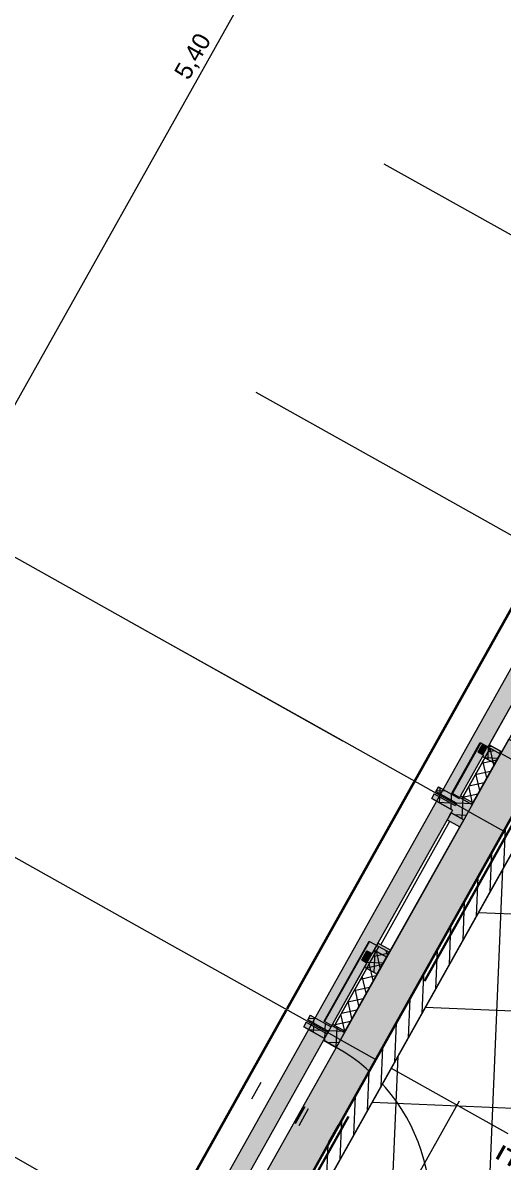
# Model space of a CAD drawing. Header units: metres. Extents: x -27.1 to 50.1, y 105.7 to 163.4.
# Drawn here: x -3.96 to -1.48, y 154.42 to 160.29 of the extents above; entities that cross this region are included whole.
import ezdxf

# ---------------------------------------------------------------- set-up
doc = ezdxf.new("R2010")
doc.units = ezdxf.units.M
doc.header["$MEASUREMENT"] = 0
for name, pattern in [('Achse', [0.0023, 0.0015, -0.0008]), ('Punktlinie', [0.0035, 0, -0.0035]), ('Strichlinie_ eng', [0.0023, 0.0015, -0.0008]), ('Strichpunktlinie', [0.006703, 0.003528, -0.001764, 0, -0.001411]), ('Wipeout_Contour', [1, 0, -1])]:
    doc.linetypes.add(name, pattern=pattern)
for name, color, linetype in [('00  Raster', 7, 'Continuous'), ('00  Raster Ausbau', 7, 'Continuous'), ('10  Fassade', 7, 'Continuous'), ('10  Fassade_Deckschraffur', 7, 'Continuous'), ('10  Fassade_Schnittschraffur', 7, 'Continuous'), ('10  Wand Massiv_Deckschraffur', 7, 'Continuous'), ('10  Wand Massiv_Fenster', 7, 'Continuous'), ('20  Deckenspiegel + Einbauten', 7, 'Continuous'), ('40  Bemaßung 1_50 Achse', 7, 'Continuous'), ('Neubau_20  Decke Abhangdecke', 7, 'Continuous'), ('Neubau_20  Decke Abhangdecke_Deckschraffur', 7, 'Continuous'), ('Neubau_20  Deckenspiegel + Einbauten', 7, 'Continuous'), ('Neubau_40  Bemaßung 1_50 Achse', 7, 'Continuous'), ('Neubau_50 NUF - Raumstempel MIETERAUSBAU', 7, 'Continuous')]:
    doc.layers.add(name, color=color, linetype=linetype)
doc.styles.add('ERSTELLTER_STIL_1', font='arial.ttf')
doc.styles.add('ERSTELLTER_STIL_2', font='arial.ttf')
pattern_1 = [(102.605446, (0, 0), (0.048794801, 0.0109118), []), (192.605446, (0, 0), (-0.0109118, 0.048794801), [])]
pattern_2 = [(87.605446, (0, 0), (-0.059947608, 0.002506841), []), (177.605446, (0, 0), (0.002506841, 0.059947608), [])]

msp = doc.modelspace()

# ---------------------------------------------------------------- wipeouts: each hides what was drawn before it
at = {"color": 254, "linetype": 'Wipeout_Contour', "lineweight": 0, "ltscale": 578.896248}
msp.add_wipeout([(1.5068, 161.8649), (-18.3925, 126.3498), (-18.2219, 126.2542), (1.6769, 161.7686)], dxfattribs=at).dxf.layer = '10  Fassade_Deckschraffur'

# ---------------------------------------------------------------- next in the draw order: wipeouts: each hides what was drawn before it
at = {"color": 254, "linetype": 'Wipeout_Contour', "lineweight": 0, "ltscale": 579.750368}
msp.add_wipeout([(1.2236, 162.0253), (-18.6764, 126.5088), (-18.6188, 126.4766), (1.2811, 161.9927)], dxfattribs=at).dxf.layer = '10  Fassade_Deckschraffur'

# ---------------------------------------------------------------- next in the draw order: wipeouts: each hides what was drawn before it
at = {"color": 254, "linetype": 'Wipeout_Contour', "lineweight": 0, "ltscale": 579.478915}
msp.add_wipeout([(-18.4602, 126.3877), (1.4393, 161.9032), (1.2811, 161.9927), (-18.6188, 126.4766)], dxfattribs=at).dxf.layer = '10  Fassade_Deckschraffur'

# ---------------------------------------------------------------- next in the draw order: wipeouts: each hides what was drawn before it
at = {"color": 254, "linetype": 'Wipeout_Contour', "lineweight": 0, "ltscale": 579.276268}
msp.add_wipeout([(1.4393, 161.9032), (-18.4602, 126.3877), (-18.4575, 126.3862), (1.4419, 161.9017)], dxfattribs=at).dxf.layer = '10  Fassade_Deckschraffur'

# ---------------------------------------------------------------- next in the draw order: wipeouts: each hides what was drawn before it
at = {"color": 254, "linetype": 'Wipeout_Contour', "lineweight": 0, "ltscale": 579.199344}
msp.add_wipeout([(1.4446, 161.9001), (-18.4548, 126.3847), (-18.4016, 126.3549), (1.4977, 161.8701)], dxfattribs=at).dxf.layer = '10  Fassade_Deckschraffur'

# ---------------------------------------------------------------- next in the draw order: wipeouts: each hides what was drawn before it
at = {"color": 254, "linetype": 'Wipeout_Contour', "lineweight": 0, "ltscale": 579.127053}
msp.add_wipeout([(-18.3972, 126.3524), (1.5021, 161.8676), (1.4977, 161.8701), (-18.4016, 126.3549)], dxfattribs=at).dxf.layer = '10  Fassade_Deckschraffur'

# ---------------------------------------------------------------- next in the draw order: wipeouts: each hides what was drawn before it
at = {"color": 254, "linetype": 'Wipeout_Contour', "lineweight": 0, "ltscale": 579.115674}
msp.add_wipeout([(1.5021, 161.8676), (-18.3972, 126.3524), (-18.3925, 126.3498), (1.5068, 161.8649)], dxfattribs=at).dxf.layer = '10  Fassade_Deckschraffur'

# ---------------------------------------------------------------- next in the draw order: hatches: boundary and pattern name
at = {"layer": '10  Wand Massiv_Deckschraffur', "linetype": 'Continuous', "lineweight": 0, "true_color": 0xffffff}
msp.add_hatch(color=7, dxfattribs=at).paths.add_polyline_path([(-18.2218, 126.2542), (1.677, 161.7686), (1.3506, 161.9533), (-18.549, 126.4375)])
at = {"layer": 'Neubau_20  Decke Abhangdecke_Deckschraffur', "linetype": 'Continuous', "lineweight": 18, "true_color": 0xdcff15}
h = msp.add_hatch(dxfattribs=at)
h.set_pattern_fill('Bauliche_Anlagen__geplan_55', color=60, style=0, pattern_type=2)
h.set_pattern_definition([(87.60545, (0, 0), (-0.4995634, 0.0208903), []), (177.60545, (0, 0), (0.0208903, 0.4995634), [])])
h.paths.add_polyline_path([(-11.9299, 137.2893), (-11.9483, 137.2566), (-11.7956, 137.1711), (-11.7773, 137.2038), (-11.7027, 137.3368), (-11.3276, 137.1266), (-11.4021, 136.9936), (-6.2943, 134.1316), (-6.2197, 134.2647), (-5.8446, 134.0545), (-5.9191, 133.9215), (-5.7796, 133.8433), (-3.195, 138.456), (-3.3346, 138.5342), (-3.4152, 138.3903), (-3.7904, 138.6005), (-3.7097, 138.7444), (-5.3411, 139.6585), (-1.3692, 146.7474), (0.7769, 145.5449), (7.3302, 157.2408), (7.1906, 157.319), (7.1429, 157.234), (6.7678, 157.4442), (6.8155, 157.5292), (1.7076, 160.3912), (1.6599, 160.3061), (1.2848, 160.5163), (1.3777, 160.6821), (1.225, 160.7676), (-9.2843, 142.0111), (-9.3026, 141.9784)])
h.paths.add_polyline_path([(-8.904, 141.4828), (-9.2529, 141.6784), (-9.0574, 142.0273), (-8.7085, 141.8318)], flags=0)

# ---------------------------------------------------------------- next in the draw order: linework, layer by layer
at = {"layer": '00  Raster Ausbau', "color": 251, "linetype": 'Achse', "lineweight": 18, "ltscale": 1000, "true_color": 0x5f5f5f}
for p, q in [((-1.2254, 159.0743), (-2.0978, 159.5631)), ((-2.5451, 156.7188), (-3.4175, 157.2076)), ((-3.8649, 154.3634), (-4.7373, 154.8522))]:
    msp.add_line(p, q, dxfattribs=at)
at = {"layer": '00  Raster Ausbau', "color": 9, "linetype": 'Achse', "lineweight": 18, "ltscale": 1000}
for p, q in [((-1.8852, 157.8966), (-2.7576, 158.3854)), ((-3.205, 155.5411), (-4.0774, 156.0299))]:
    msp.add_line(p, q, dxfattribs=at)
at = {"layer": '10  Fassade', "color": 255, "linetype": 'Punktlinie', "lineweight": 18, "ltscale": 1000}
msp.add_line((-18.3745, 126.3397), (1.5247, 161.8548), dxfattribs=at)
at = {"layer": '10  Fassade', "color": 7, "linetype": 'Continuous', "lineweight": 13, "ltscale": 1000}
for p, q in [((-1.84, 156.3151), (-1.8534, 156.2911)), ((-1.8192, 156.3522), (-1.8326, 156.3282)), ((-2.1872, 155.5061), (-2.2136, 155.459)), ((-2.4999, 155.1374), (-2.5133, 155.1134)), ((-2.4791, 155.1745), (-2.4925, 155.1505))]:
    msp.add_line(p, q, dxfattribs=at)
at = {"layer": '10  Fassade', "color": 255, "linetype": 'Punktlinie', "lineweight": 18, "ltscale": 1000, "flags": 128}
for points in [[(-18.6764, 126.5088), (1.2236, 162.0253)], [(-18.6188, 126.4766), (1.2811, 161.9927)], [(-18.4602, 126.3877), (1.4393, 161.9032)], [(-18.4575, 126.3862), (1.4419, 161.9017)], [(-18.4548, 126.3847), (1.4446, 161.9001)], [(-18.4016, 126.3549), (1.4977, 161.8701)], [(-18.3972, 126.3524), (1.5021, 161.8676)], [(-18.3925, 126.3498), (1.5068, 161.8649)], [(-18.2219, 126.2542), (1.6769, 161.7686)]]:
    msp.add_lwpolyline(points, dxfattribs=at)
at = {"layer": '10  Fassade', "color": 7, "linetype": 'Strichlinie_ eng', "lineweight": 18, "ltscale": 1000, "flags": 128}
for points in [[(1.4333, 161.9065), (1.0653, 161.2497), (0.9101, 160.9727), (0.4643, 160.1771), (0.2502, 159.795), (-0.2545, 158.8942), (-0.4097, 158.6172), (-0.8555, 157.8216), (-1.0696, 157.4395), (-1.5743, 156.5388), (-1.7294, 156.2618), (-2.1752, 155.4662), (-2.3893, 155.0841), (-2.894, 154.1833), (-3.0492, 153.9063), (-3.495, 153.1107), (-3.7091, 152.7286), (-4.2138, 151.8278), (-4.369, 151.5509), (-4.8148, 150.7552), (-5.0289, 150.3731), (-5.5336, 149.4724), (-5.6888, 149.1954), (-6.1346, 148.3998), (-6.3487, 148.0177), (-6.8533, 147.1169), (-7.0085, 146.8399), (-7.4543, 146.0443), (-7.6684, 145.6622), (-8.1731, 144.7615), (-8.3283, 144.4845), (-8.7741, 143.6889), (-8.9882, 143.3067), (-9.4929, 142.406), (-9.6481, 142.129), (-10.0939, 141.3334), (-10.308, 140.9513), (-10.8127, 140.0505), (-10.9679, 139.7736), (-11.4136, 138.9779), (-11.6277, 138.5958), (-12.1324, 137.6951), (-12.2876, 137.4181), (-12.7334, 136.6225), (-12.9475, 136.2404), (-13.4522, 135.3396), (-13.6074, 135.0626), (-14.0532, 134.267), (-14.2673, 133.8849), (-14.772, 132.9842), (-14.9272, 132.7072), (-15.373, 131.9115), (-15.5871, 131.5294), (-16.0917, 130.6287), (-16.2469, 130.3517), (-16.6927, 129.5561), (-16.9068, 129.174), (-17.4115, 128.2732), (-17.5667, 127.9962), (-18.0125, 127.2006), (-18.4661, 126.391)], [(1.4986, 161.8696), (1.1307, 161.213), (0.9755, 160.9361), (0.5297, 160.1404), (0.3156, 159.7583), (-0.189, 158.8576), (-0.3442, 158.5806), (-0.79, 157.785), (-1.0041, 157.4029), (-1.5088, 156.5021), (-1.664, 156.2251), (-2.1098, 155.4295), (-2.3239, 155.0474), (-2.8286, 154.1467), (-2.9838, 153.8697), (-3.4296, 153.074), (-3.6437, 152.6919), (-4.1484, 151.7912), (-4.3036, 151.5142), (-4.7494, 150.7186), (-4.9634, 150.3365), (-5.4681, 149.4357), (-5.6233, 149.1587), (-6.0691, 148.3631), (-6.2832, 147.981), (-6.7879, 147.0803), (-6.9431, 146.8033), (-7.3889, 146.0077), (-7.603, 145.6255), (-8.1077, 144.7248), (-8.2629, 144.4478), (-8.7087, 143.6522), (-8.9228, 143.2701), (-9.4275, 142.3693), (-9.5827, 142.0924), (-10.0284, 141.2967), (-10.2425, 140.9146), (-10.7472, 140.0139), (-10.9024, 139.7369), (-11.3482, 138.9413), (-11.5623, 138.5592), (-12.067, 137.6584), (-12.2222, 137.3814), (-12.668, 136.5858), (-12.8821, 136.2037), (-13.3868, 135.303), (-13.542, 135.026), (-13.9878, 134.2303), (-14.2019, 133.8482), (-14.7065, 132.9475), (-14.8617, 132.6705), (-15.3075, 131.8749), (-15.5216, 131.4928), (-16.0263, 130.592), (-16.1815, 130.315), (-16.6273, 129.5194), (-16.8414, 129.1373), (-17.3461, 128.2366), (-17.5013, 127.9596), (-17.9471, 127.164), (-18.4007, 126.3544)], [(-1.6134, 156.5303), (-1.5899, 156.5722)], [(-1.5899, 156.5722), (-1.5637, 156.5575)], [(-1.5872, 156.5157), (-1.6134, 156.5303)], [(-1.8534, 156.2911), (-1.84, 156.3151)], [(-1.84, 156.3151), (-1.7331, 156.2552)], [(-1.8326, 156.3282), (-1.8192, 156.3522)], [(-1.7258, 156.2683), (-1.8326, 156.3282)], [(-1.8192, 156.3522), (-1.7123, 156.2923)], [(-1.7466, 156.2313), (-1.8534, 156.2911)], [(-2.2136, 155.459), (-2.1872, 155.5061)], [(-2.1872, 155.5061), (-2.1611, 155.4915)], [(-2.1875, 155.4444), (-2.2136, 155.459)], [(-2.5133, 155.1134), (-2.4999, 155.1374)], [(-2.4999, 155.1374), (-2.393, 155.0775)], [(-2.4925, 155.1505), (-2.4791, 155.1745)], [(-2.3857, 155.0906), (-2.4925, 155.1505)], [(-2.4791, 155.1745), (-2.3722, 155.1146)], [(-2.4064, 155.0535), (-2.5133, 155.1134)]]:
    msp.add_lwpolyline(points, dxfattribs=at)
at = {"layer": '10  Wand Massiv_Fenster', "color": 7, "linetype": 'Continuous', "lineweight": 13, "ltscale": 1000}
for p, q in [((1.3506, 161.9533), (-18.549, 126.4375)), ((1.677, 161.7686), (-18.2218, 126.2542))]:
    msp.add_line(p, q, dxfattribs=at)
at = {"layer": 'Neubau_20  Decke Abhangdecke', "color": 7, "linetype": 'Continuous', "lineweight": 13, "ltscale": 1000, "flags": 128}
msp.add_lwpolyline([(-5.7796, 133.8433), (-3.195, 138.456), (-3.3346, 138.5342), (-3.4152, 138.3903), (-3.7904, 138.6005), (-3.7097, 138.7444), (-5.3411, 139.6585), (-1.3692, 146.7474), (0.7769, 145.5449), (7.3302, 157.2408), (7.1906, 157.319), (7.1429, 157.234), (6.7678, 157.4442), (6.8155, 157.5292), (1.7076, 160.3912), (1.6599, 160.3061), (1.2848, 160.5163), (1.3777, 160.6821), (1.225, 160.7676), (-9.2843, 142.0111), (-9.3026, 141.9784), (-11.9299, 137.2893)], dxfattribs=at)

# ---------------------------------------------------------------- next in the draw order: texts
at = {"layer": '20  Deckenspiegel + Einbauten', "color": 7, "linetype": 'Continuous', "lineweight": 13, "insert": (-1.5302, 154.4388), "char_height": 0.08, "attachment_point": 3, "rotation": 150.73796, "style": 'ERSTELLTER_STIL_2'}
msp.add_mtext('\\A1;{\\pqr;\\fArial|b1|i0|c0|p38;DALI}', dxfattribs=at)

# ---------------------------------------------------------------- next in the draw order: wipeouts: each hides what was drawn before it
at = {"color": 254, "linetype": 'Wipeout_Contour', "lineweight": 0, "ltscale": 625.589964}
msp.add_wipeout([(-1.705, 156.3054), (-1.6396, 156.2687), (-1.5257, 156.472), (-1.5911, 156.5087)], dxfattribs=at).dxf.layer = '10  Fassade_Deckschraffur'
at = {"color": 254, "linetype": 'Wipeout_Contour', "lineweight": 0, "ltscale": 623.432795}
msp.add_wipeout([(-2.1508, 155.5098), (-2.0854, 155.4731), (-1.6885, 156.1815), (-1.7539, 156.2182)], dxfattribs=at).dxf.layer = '10  Fassade_Deckschraffur'
at = {"color": 254, "linetype": 'Wipeout_Contour', "lineweight": 0, "ltscale": 621.094287}
msp.add_wipeout([(-2.3649, 155.1277), (-2.2995, 155.091), (-2.1342, 155.3859), (-2.1997, 155.4225)], dxfattribs=at).dxf.layer = '10  Fassade_Deckschraffur'
at = {"color": 254, "linetype": 'Wipeout_Contour', "lineweight": 0, "ltscale": 618.534536}
msp.add_wipeout([(-2.8772, 154.2134), (-2.8117, 154.1767), (-2.3459, 155.0081), (-2.4113, 155.0448)], dxfattribs=at).dxf.layer = '10  Fassade_Deckschraffur'

# ---------------------------------------------------------------- next in the draw order: hatches: boundary and pattern name
at = {"layer": '10  Fassade', "linetype": 'Continuous', "lineweight": 0, "true_color": 0xffffff}
for points in [[(-1.7492, 156.3187), (-1.7465, 156.3172), (-1.6004, 156.5781), (-1.603, 156.5795)], [(-2.4078, 155.1431), (-2.4052, 155.1417), (-2.1738, 155.5547), (-2.1764, 155.5562)], [(-2.3049, 155.0855), (-2.3031, 155.0845), (-2.0717, 155.4976), (-2.0734, 155.4985)]]:
    msp.add_hatch(color=7, dxfattribs=at).paths.add_polyline_path(points)
at = {"layer": '10  Fassade', "linetype": 'Continuous', "lineweight": 13, "true_color": 0x000100}
h = msp.add_hatch(dxfattribs=at)
h.set_pattern_fill('Dämmung__hart_2_0001', color=98, style=0, pattern_type=2)
h.set_pattern_definition(pattern_1)
h.paths.add_polyline_path([(-2.3572, 155.1148), (-2.3049, 155.0855), (-2.0734, 155.4985), (-2.1258, 155.5279)])
at = {"layer": '10  Fassade_Schnittschraffur', "linetype": 'Continuous', "lineweight": 0, "true_color": 0xffffff}
for points in [[(-1.8534, 156.2911), (-1.7466, 156.2313), (-1.7331, 156.2552), (-1.84, 156.3151)], [(-1.8192, 156.3522), (-1.8326, 156.3282), (-1.7258, 156.2683), (-1.7123, 156.2923)], [(-2.1872, 155.5061), (-2.2136, 155.459), (-2.1875, 155.4444), (-2.1611, 155.4915)], [(-2.5133, 155.1134), (-2.4064, 155.0535), (-2.393, 155.0775), (-2.4999, 155.1374)], [(-2.3722, 155.1146), (-2.4791, 155.1745), (-2.4925, 155.1505), (-2.3857, 155.0906)], [(-2.3857, 155.0906), (-2.3893, 155.0841), (-2.393, 155.0775), (-2.4064, 155.0535), (-2.4113, 155.0448), (-2.3459, 155.0081), (-2.2995, 155.091), (-2.3649, 155.1277)], [(-2.4114, 155.0446), (-2.346, 155.008), (-2.4113, 155.0448)]]:
    msp.add_hatch(color=7, dxfattribs=at).paths.add_polyline_path(points)
at = {"layer": '10  Fassade_Schnittschraffur', "linetype": 'Continuous', "lineweight": 13, "true_color": 0x000100}
h = msp.add_hatch(dxfattribs=at)
h.set_pattern_fill('Dämmung__hart_1_0001', color=98, style=0, pattern_type=2)
h.set_pattern_definition(pattern_2)
h.paths.add_polyline_path([(-1.8534, 156.2911), (-1.7466, 156.2313), (-1.7331, 156.2552), (-1.84, 156.3151)])
h = msp.add_hatch(dxfattribs=at)
h.set_pattern_fill('Dämmung__hart_1_0001', color=98, style=0, pattern_type=2)
h.set_pattern_definition(pattern_2)
h.paths.add_polyline_path([(-1.8192, 156.3522), (-1.8326, 156.3282), (-1.7258, 156.2683), (-1.7123, 156.2923)])
h = msp.add_hatch(dxfattribs=at)
h.set_pattern_fill('Dämmung__hart_1_0001', color=98, style=0, pattern_type=2)
h.set_pattern_definition(pattern_2)
h.paths.add_polyline_path([(-2.1872, 155.5061), (-2.2136, 155.459), (-2.1875, 155.4444), (-2.1611, 155.4915)])
h = msp.add_hatch(dxfattribs=at)
h.set_pattern_fill('Dämmung__hart_1_0001', color=98, style=0, pattern_type=2)
h.set_pattern_definition(pattern_2)
h.paths.add_polyline_path([(-2.5133, 155.1134), (-2.4064, 155.0535), (-2.393, 155.0775), (-2.4999, 155.1374)])
h = msp.add_hatch(dxfattribs=at)
h.set_pattern_fill('Dämmung__hart_1_0001', color=98, style=0, pattern_type=2)
h.set_pattern_definition(pattern_2)
h.paths.add_polyline_path([(-2.3722, 155.1146), (-2.4791, 155.1745), (-2.4925, 155.1505), (-2.3857, 155.0906)])
h = msp.add_hatch(dxfattribs=at)
h.set_pattern_fill('Dämmung__hart_1_0001', color=98, style=0, pattern_type=2)
h.set_pattern_definition(pattern_2)
h.paths.add_polyline_path([(-2.3857, 155.0906), (-2.3893, 155.0841), (-2.393, 155.0775), (-2.4064, 155.0535), (-2.4113, 155.0448), (-2.3459, 155.0081), (-2.2995, 155.091), (-2.3649, 155.1277)])

# ---------------------------------------------------------------- next in the draw order: linework, layer by layer
at = {"layer": '00  Raster Ausbau', "color": 251, "linetype": 'Achse', "lineweight": 18, "ltscale": 1000, "true_color": 0x5f5f5f}
for q in [(-2.5451, 156.7188), (-0.8003, 155.7412)]:
    msp.add_line((-1.6727, 156.23), q, dxfattribs=at)
at = {"layer": '00  Raster Ausbau', "color": 9, "linetype": 'Achse', "lineweight": 18, "ltscale": 1000}
for q in [(-3.205, 155.5411), (-1.4602, 154.5635)]:
    msp.add_line((-2.3326, 155.0523), q, dxfattribs=at)
at = {"layer": '10  Fassade', "color": 7, "linetype": 'Continuous', "lineweight": 13, "ltscale": 1000}
for p, q in [((-1.5899, 156.5722), (-1.6134, 156.5303)), ((-1.6134, 156.5303), (-1.5872, 156.5157)), ((-1.5872, 156.5157), (-1.5911, 156.5087)), ((-1.84, 156.3151), (-1.7331, 156.2552)), ((-1.8326, 156.3282), (-1.7258, 156.2683)), ((-1.8192, 156.3522), (-1.7123, 156.2923)), ((-1.705, 156.3054), (-1.7123, 156.2923)), ((-1.705, 156.3054), (-1.6396, 156.2687)), ((-1.8534, 156.2911), (-1.7466, 156.2313)), ((-1.7258, 156.2683), (-1.7331, 156.2552)), ((-1.7466, 156.2313), (-1.7539, 156.2182)), ((-2.1872, 155.5061), (-2.1611, 155.4915)), ((-2.2136, 155.459), (-2.1875, 155.4444)), ((-2.1875, 155.4444), (-2.1997, 155.4225)), ((-2.1997, 155.4225), (-2.1342, 155.3859)), ((-2.0854, 155.4731), (-2.1342, 155.3859)), ((-2.4999, 155.1374), (-2.393, 155.0775)), ((-2.4925, 155.1505), (-2.3857, 155.0906)), ((-2.4791, 155.1745), (-2.3722, 155.1146)), ((-2.3649, 155.1277), (-2.3722, 155.1146)), ((-2.3649, 155.1277), (-2.2995, 155.091)), ((-2.5133, 155.1134), (-2.4064, 155.0535)), ((-2.2995, 155.091), (-2.3459, 155.0081)), ((-2.4064, 155.0535), (-2.4113, 155.0448)), ((-2.4113, 155.0448), (-2.3459, 155.0081))]:
    msp.add_line(p, q, dxfattribs=at)
at = {"layer": '10  Fassade', "color": 7, "linetype": 'Continuous', "lineweight": 18, "ltscale": 1000, "flags": 128}
for points in [[(-1.7492, 156.3187), (-1.603, 156.5795), (-1.6004, 156.5781), (-1.7465, 156.3172)], [(-2.4078, 155.1431), (-2.1764, 155.5562), (-2.1738, 155.5547), (-2.4052, 155.1417)], [(-2.4052, 155.1417), (-2.1738, 155.5547), (-2.1258, 155.5279), (-2.3572, 155.1148)], [(-2.3572, 155.1148), (-2.1258, 155.5279), (-2.0734, 155.4985), (-2.3049, 155.0855)], [(-2.3049, 155.0855), (-2.0734, 155.4985), (-2.0717, 155.4976), (-2.3031, 155.0845)], [(-2.4113, 155.0448), (-2.346, 155.008)]]:
    msp.add_lwpolyline(points, close=True, dxfattribs=at)
for points in [[(-1.5911, 156.5087), (-1.705, 156.3054)], [(-1.5257, 156.472), (-1.6396, 156.2687)], [(-1.7539, 156.2182), (-2.1508, 155.5098)], [(-1.6885, 156.1815), (-2.0854, 155.4731)], [(-2.1997, 155.4225), (-2.3649, 155.1277)], [(-2.1342, 155.3859), (-2.2995, 155.091)], [(-2.4113, 155.0448), (-2.8772, 154.2134)], [(-2.3459, 155.0081), (-2.8117, 154.1767)]]:
    msp.add_lwpolyline(points, dxfattribs=at)
at = {"layer": '10  Fassade', "color": 7, "linetype": 'Continuous', "lineweight": 13, "ltscale": 1000, "flags": 128}
msp.add_lwpolyline([(-2.3857, 155.0906), (-2.3893, 155.0841), (-2.393, 155.0775)], dxfattribs=at)
at = {"layer": '10  Fassade', "color": 7, "linetype": 'Continuous', "lineweight": 13, "ltscale": 1000}
msp.add_arc((-2.8116, 154.1769), 0.9526, 330.13651, 60.73796, dxfattribs=at)

# ---------------------------------------------------------------- next in the draw order: wipeouts: each hides what was drawn before it
at = {"color": 254, "linetype": 'Wipeout_Contour', "lineweight": 0, "ltscale": 627.889392}
msp.add_wipeout([(-1.5574, 156.5689), (-1.492, 156.5322), (-1.0261, 157.3636), (-1.0916, 157.4003)], dxfattribs=at).dxf.layer = '10  Fassade_Deckschraffur'

# ---------------------------------------------------------------- next in the draw order: hatches: boundary and pattern name
at = {"layer": '10  Fassade', "linetype": 'Continuous', "lineweight": 13, "true_color": 0x000100}
h = msp.add_hatch(dxfattribs=at)
h.set_pattern_fill('Dämmung__hart_2_0001', color=98, style=0, pattern_type=2)
h.set_pattern_definition(pattern_1)
h.paths.add_polyline_path([(-1.6986, 156.2903), (-1.6462, 156.261), (-1.5001, 156.5218), (-1.5524, 156.5512)])
at = {"layer": '10  Fassade', "linetype": 'Continuous', "lineweight": 0, "true_color": 0xffffff}
msp.add_hatch(color=7, dxfattribs=at).paths.add_polyline_path([(-1.6462, 156.261), (-1.6445, 156.26), (-1.4983, 156.5209), (-1.5001, 156.5218)])
at = {"layer": '10  Fassade_Schnittschraffur', "linetype": 'Continuous', "lineweight": 0, "true_color": 0xffffff}
for points in [[(-1.4552, 156.5978), (-1.4967, 156.5237), (-1.4444, 156.4943), (-1.4029, 156.5685)], [(-1.5637, 156.5575), (-1.5899, 156.5722), (-1.6134, 156.5303), (-1.5872, 156.5157)], [(-1.5574, 156.5689), (-1.5637, 156.5575), (-1.5872, 156.5157), (-1.5911, 156.5087), (-1.5257, 156.472), (-1.492, 156.5322)], [(-1.5574, 156.5689), (-1.492, 156.5322), (-1.5573, 156.569)]]:
    msp.add_hatch(color=7, dxfattribs=at).paths.add_polyline_path(points)
at = {"layer": '10  Fassade_Schnittschraffur', "linetype": 'Continuous', "lineweight": 13, "true_color": 0x000100}
h = msp.add_hatch(dxfattribs=at)
h.set_pattern_fill('Dämmung__hart_1_0001', color=98, style=0, pattern_type=2)
h.set_pattern_definition(pattern_2)
h.paths.add_polyline_path([(-1.5637, 156.5575), (-1.5899, 156.5722), (-1.6134, 156.5303), (-1.5872, 156.5157)])
h = msp.add_hatch(dxfattribs=at)
h.set_pattern_fill('Dämmung__hart_1_0001', color=98, style=0, pattern_type=2)
h.set_pattern_definition(pattern_2)
h.paths.add_polyline_path([(-1.5574, 156.5689), (-1.5637, 156.5575), (-1.5872, 156.5157), (-1.5911, 156.5087), (-1.5257, 156.472), (-1.492, 156.5322)])

# ---------------------------------------------------------------- next in the draw order: linework, layer by layer
at = {"layer": '00  Raster Ausbau', "color": 9, "linetype": 'Achse', "lineweight": 18, "ltscale": 1000}
msp.add_line((-1.0129, 157.4077), (-1.8852, 157.8966), dxfattribs=at)
at = {"layer": '10  Fassade', "color": 7, "linetype": 'Continuous', "lineweight": 13, "ltscale": 1000}
for p, q in [((-1.5899, 156.5722), (-1.5637, 156.5575)), ((-1.5574, 156.5689), (-1.5637, 156.5575)), ((-1.5574, 156.5689), (-1.492, 156.5322)), ((-1.5911, 156.5087), (-1.5257, 156.472)), ((-1.492, 156.5322), (-1.5257, 156.472))]:
    msp.add_line(p, q, dxfattribs=at)
at = {"layer": '10  Fassade', "color": 7, "linetype": 'Continuous', "lineweight": 18, "ltscale": 1000, "flags": 128}
for points in [[(-1.0916, 157.4003), (-1.5574, 156.5689)], [(-1.0261, 157.3636), (-1.492, 156.5322)]]:
    msp.add_lwpolyline(points, dxfattribs=at)
for points in [[(-1.4552, 156.5978), (-1.4029, 156.5685), (-1.4444, 156.4943), (-1.4967, 156.5237)], [(-1.7465, 156.3172), (-1.6004, 156.5781), (-1.5524, 156.5512), (-1.6986, 156.2903)], [(-1.6986, 156.2903), (-1.5524, 156.5512), (-1.5001, 156.5218), (-1.6462, 156.261)], [(-1.492, 156.5322), (-1.5573, 156.569)], [(-1.6462, 156.261), (-1.5001, 156.5218), (-1.4983, 156.5209), (-1.6445, 156.26)]]:
    msp.add_lwpolyline(points, close=True, dxfattribs=at)

# ---------------------------------------------------------------- next in the draw order: wipeouts: each hides what was drawn before it
at = {"color": 254, "linetype": 'Wipeout_Contour', "lineweight": 0, "ltscale": 623.432634}
msp.add_wipeout([(-2.1307, 155.5457), (-2.0652, 155.5091), (-1.7086, 156.1456), (-1.774, 156.1822)], dxfattribs=at).dxf.layer = '10  Fassade_Deckschraffur'

# ---------------------------------------------------------------- next in the draw order: hatches: boundary and pattern name
at = {"layer": '10  Fassade_Schnittschraffur', "linetype": 'Continuous', "lineweight": 0, "true_color": 0xffffff}
for points in [[(-1.705, 156.3054), (-1.7123, 156.2923), (-1.7258, 156.2683), (-1.7331, 156.2552), (-1.7466, 156.2313), (-1.7539, 156.2182), (-1.6885, 156.1815), (-1.6396, 156.2687)], [(-1.754, 156.218), (-1.774, 156.1822), (-1.7086, 156.1456), (-1.6886, 156.1813)], [(-1.754, 156.218), (-1.6886, 156.1813), (-1.7539, 156.2182)], [(-2.0853, 155.4733), (-2.0652, 155.5091), (-2.1307, 155.5457), (-2.1507, 155.51)], [(-2.1508, 155.5098), (-2.1611, 155.4915), (-2.1875, 155.4444), (-2.1997, 155.4225), (-2.1342, 155.3859), (-2.0854, 155.4731)], [(-2.1508, 155.5098), (-2.0854, 155.4731), (-2.1507, 155.51)]]:
    msp.add_hatch(color=7, dxfattribs=at).paths.add_polyline_path(points)
at = {"layer": '10  Fassade_Schnittschraffur', "linetype": 'Continuous', "lineweight": 13, "true_color": 0x000100}
h = msp.add_hatch(dxfattribs=at)
h.set_pattern_fill('Dämmung__hart_1_0001', color=98, style=0, pattern_type=2)
h.set_pattern_definition(pattern_2)
h.paths.add_polyline_path([(-1.705, 156.3054), (-1.7123, 156.2923), (-1.7258, 156.2683), (-1.7331, 156.2552), (-1.7466, 156.2313), (-1.7539, 156.2182), (-1.6885, 156.1815), (-1.6396, 156.2687)])
h = msp.add_hatch(dxfattribs=at)
h.set_pattern_fill('Dämmung__hart_1_0001', color=98, style=0, pattern_type=2)
h.set_pattern_definition(pattern_2)
h.paths.add_polyline_path([(-2.1508, 155.5098), (-2.1611, 155.4915), (-2.1875, 155.4444), (-2.1997, 155.4225), (-2.1342, 155.3859), (-2.0854, 155.4731)])

# ---------------------------------------------------------------- next in the draw order: linework, layer by layer
at = {"layer": '10  Fassade', "color": 7, "linetype": 'Continuous', "lineweight": 13, "ltscale": 1000}
for p, q in [((-1.6396, 156.2687), (-1.6885, 156.1815)), ((-1.7539, 156.2182), (-1.6885, 156.1815)), ((-2.1508, 155.5098), (-2.1611, 155.4915)), ((-2.1508, 155.5098), (-2.0854, 155.4731))]:
    msp.add_line(p, q, dxfattribs=at)
at = {"layer": '10  Fassade', "color": 7, "linetype": 'Continuous', "lineweight": 18, "ltscale": 1000}
for p, q in [((-1.774, 156.1822), (-2.1307, 155.5457)), ((-2.1158, 155.5374), (-1.7592, 156.1739)), ((-2.0652, 155.5091), (-1.7086, 156.1456))]:
    msp.add_line(p, q, dxfattribs=at)
at = {"layer": '10  Fassade', "color": 7, "linetype": 'Continuous', "lineweight": 18, "ltscale": 1000, "flags": 128}
for points in [[(-1.754, 156.218), (-1.774, 156.1822), (-1.7086, 156.1456), (-1.6886, 156.1813)], [(-1.7539, 156.2182), (-1.6886, 156.1813)], [(-2.0853, 155.4733), (-2.0652, 155.5091), (-2.1307, 155.5457), (-2.1507, 155.51)], [(-2.0854, 155.4731), (-2.1507, 155.51)]]:
    msp.add_lwpolyline(points, close=True, dxfattribs=at)
at = {"layer": 'Neubau_50 NUF - Raumstempel MIETERAUSBAU', "color": 7, "linetype": 'Punktlinie', "lineweight": 13, "ltscale": 1000, "flags": 128}
msp.add_lwpolyline([(-1.29, 155.7863), (-1.3343, 155.8111), (-1.2488, 155.9638), (-1.5105, 156.1104), (-1.7489, 155.6849)], dxfattribs=at)

# ---------------------------------------------------------------- next in the draw order: wipeouts: each hides what was drawn before it
at = {"color": 254, "linetype": 'Wipeout_Contour', "lineweight": 0, "ltscale": 625.579318}
msp.add_wipeout([(-1.2823, 157.553), (-1.2857, 157.5549), (-2.6006, 155.2082), (-2.5971, 155.2062)], dxfattribs=at).dxf.layer = '10  Fassade_Deckschraffur'

# ---------------------------------------------------------------- next in the draw order: wipeouts: each hides what was drawn before it
at = {"color": 254, "linetype": 'Wipeout_Contour', "lineweight": 0, "ltscale": 616.247611}
msp.add_wipeout([(-2.602, 155.1975), (-2.6055, 155.1994), (-3.9204, 152.8527), (-3.9169, 152.8508)], dxfattribs=at).dxf.layer = '10  Fassade_Deckschraffur'

# ---------------------------------------------------------------- next in the draw order: linework, layer by layer
at = {"layer": '10  Fassade', "color": 7, "linetype": 'Continuous', "lineweight": 25, "ltscale": 1000, "flags": 128}
for points in [[(-2.6006, 155.2082), (-1.2857, 157.5549)], [(-2.5971, 155.2062), (-1.2823, 157.553)], [(-3.9204, 152.8527), (-2.6055, 155.1994)], [(-3.9169, 152.8508), (-2.602, 155.1975)], [(-2.6055, 155.1994), (-2.602, 155.1975)], [(-2.6006, 155.2082), (-2.5971, 155.2062)]]:
    msp.add_lwpolyline(points, dxfattribs=at)

# ---------------------------------------------------------------- next in the draw order: wipeouts: each hides what was drawn before it
at = {"color": 254, "linetype": 'Wipeout_Contour', "lineweight": 0, "ltscale": 597.195577}
msp.add_wipeout([(1.1472, 160.8128), (-12.0268, 137.3006), (-11.9483, 137.2566), (1.2257, 160.7689)], dxfattribs=at).dxf.layer = 'Neubau_20  Deckenspiegel + Einbauten'

# ---------------------------------------------------------------- next in the draw order: hatches: boundary and pattern name
at = {"layer": 'Neubau_20  Deckenspiegel + Einbauten', "linetype": 'Continuous', "lineweight": 0, "true_color": 0x000000}
h = msp.add_hatch(dxfattribs=at)
h.set_pattern_fill('Mauerwerk_0001', color=18, style=0, pattern_type=2)
h.set_pattern_definition([(87.605446, (0, 0), (-0.06494324, 0.002715745), [])])
h.paths.add_polyline_path([(1.1472, 160.8128), (-12.0268, 137.3006), (-11.9483, 137.2566), (1.2257, 160.7689)])

# ---------------------------------------------------------------- next in the draw order: linework, layer by layer
at = {"layer": '00  Raster', "color": 7, "linetype": 'Strichpunktlinie', "lineweight": 13, "ltscale": 1000}
for p, q in [((-23.386, 116.0453), (2.099, 161.5296)), ((15.4939, 146.6115), (-4.1154, 157.5987))]:
    msp.add_line(p, q, dxfattribs=at)
at = {"layer": 'Neubau_20  Deckenspiegel + Einbauten', "color": 7, "linetype": 'Continuous', "lineweight": 13, "ltscale": 1000}
for p, q in [((1.1472, 160.8128), (-12.0268, 137.3006)), ((-11.9483, 137.2566), (1.2257, 160.7689))]:
    msp.add_line(p, q, dxfattribs=at)
at = {"layer": 'Neubau_20  Deckenspiegel + Einbauten', "color": 181, "linetype": 'Achse', "lineweight": 35, "ltscale": 1000, "true_color": 0xa851ff}
msp.add_line((-12.0093, 137.2908), (1.1647, 160.8031), dxfattribs=at)
at = {"layer": 'Neubau_20  Deckenspiegel + Einbauten', "color": 7, "linetype": 'Continuous', "lineweight": 13, "ltscale": 1000, "flags": 128}
msp.add_lwpolyline([(1.1472, 160.8128), (-12.0268, 137.3006), (-11.9483, 137.2566), (1.2257, 160.7689)], close=True, dxfattribs=at)
at = {"layer": 'Neubau_40  Bemaßung 1_50 Achse', "color": 7, "linetype": 'Continuous', "lineweight": 13, "ltscale": 1000}
msp.add_line((-4.3379, 157.7233), (-1.6984, 162.4342), dxfattribs=at)

# ---------------------------------------------------------------- next in the draw order: texts
at = {"layer": '40  Bemaßung 1_50 Achse', "color": 7, "linetype": 'Continuous', "lineweight": 13, "insert": (-3.0924, 159.9831), "char_height": 0.09, "width": 0.239452, "attachment_point": 7, "rotation": 60.73796, "style": 'ERSTELLTER_STIL_1'}
msp.add_mtext('\\A1;{\\pql;\\fArial|b0|i0|c0|p38;5,40}', dxfattribs=at)

doc.saveas('drawing.dxf')
